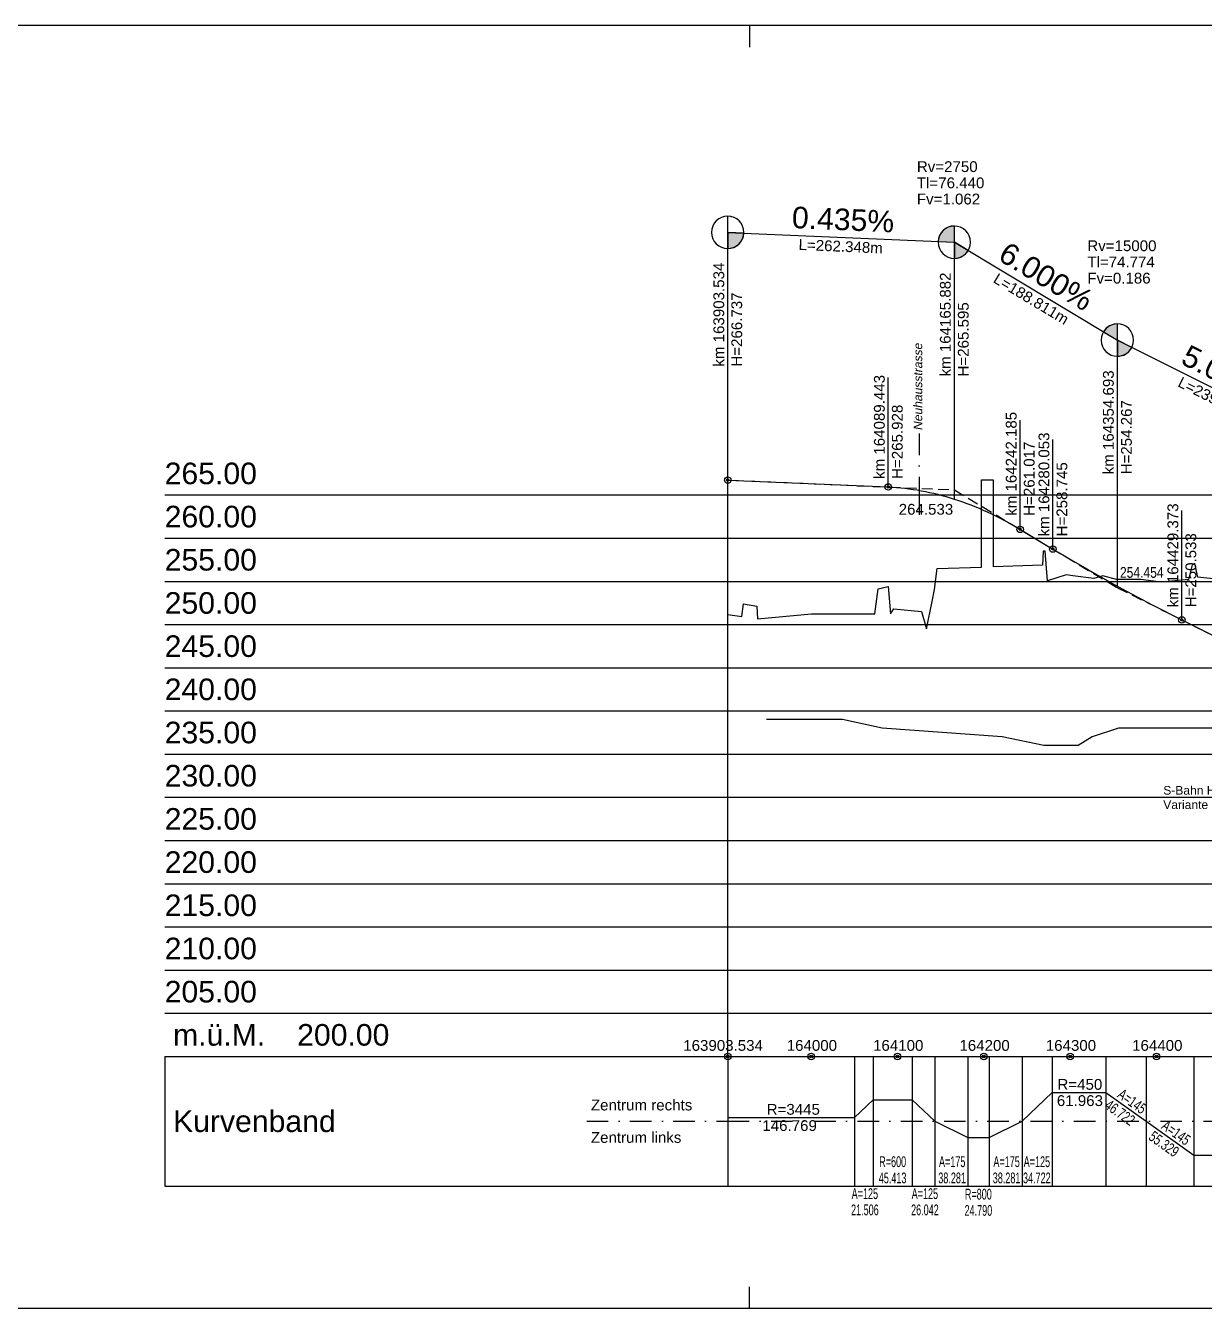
# Model space of a CAD drawing. Extents: x 2613415 to 2620765, y 1261452 to 1268028.
# Drawn here: x 2616752 to 2618116, y 1266543 to 1268028 of the extents above; entities that cross this region are included whole.
import ezdxf

# ---------------------------------------------------------------- set-up
doc = ezdxf.new("R2010")
doc.units = 0
doc.header["$LTSCALE"] = 5
doc.linetypes.add('DASHDOT', pattern=[10, 5, -2.5, 0, -2.5])
doc.linetypes.add('DASHEDX2', pattern=[3.75, 2.5, -1.25])
doc.layers.get('0').update_dxf_attribs({"color": 1, "linetype": 'CONTINUOUS'})
doc.layers.add('LÄNGSPROF__77', color=7, linetype='CONTINUOUS')
doc.layers.add('TB', color=7, linetype='CONTINUOUS')
doc.styles.add('ARIAL', font='')
doc.styles.add('HELVETICANEUE_LT_55_ROMAN', font='')
doc.styles.get("Standard").update_dxf_attribs({"font": 'MONOTXT'})
doc.styles.get('ARIAL').set_extended_font_data('Arial')
doc.styles.get('HELVETICANEUE_LT_55_ROMAN').set_extended_font_data('HelveticaNeue LT 55 Roman')
doc.linetypes.add('CADWORK_17', pattern='A,2,0,["|",STANDARD,S=6,R=170,X=3.02,Y=5.58],-2.1,-2.1,10.8', length=17)

# ---------------------------------------------------------------- blocks, each defined once
blk = doc.blocks.new('CDWK_PTTYP18')
at = {"color": 0}
for radius in [0.5, 0.2]:
    blk.add_circle((0, 0), radius, dxfattribs=at)
blk = doc.blocks.new('CDWK_PTTYP4')
h = blk.add_hatch(color=0)
edge = h.paths.add_edge_path()
edge.add_arc((0, 0), 0.5, 0, 360)
blk = doc.blocks.new('CDWK_PTTYP9')
at = {"color": 0}
for radius in [0.5, 0.167]:
    blk.add_circle((0, 0), radius, dxfattribs=at)

msp = doc.modelspace()

# ---------------------------------------------------------------- hatches: boundary and pattern name
at = {"layer": 'LÄNGSPROF__77', "linetype": 'CONTINUOUS'}
for points in [[(2617826.9, 1267776.8), (2617826.9, 1267795.6, 0.401537), (2617808.1, 1267777.6)], [(2617564.5, 1267788.2), (2617564.5, 1267769.5, 0.401537), (2617583.3, 1267787.4)], [(2617826.9, 1267776.8), (2617826.9, 1267758.1, 0.263447), (2617843, 1267767.2)], [(2618015.7, 1267663.5), (2618015.7, 1267682.3, 0.263447), (2617999.6, 1267673.2)], [(2618015.7, 1267663.5), (2618015.7, 1267644.8, 0.284079), (2618032.5, 1267655.1)]]:
    msp.add_hatch(color=1, dxfattribs=at).paths.add_polyline_path(points)

# ---------------------------------------------------------------- linework, layer by layer
at = {"layer": 'LÄNGSPROF__77', "color": 1, "linetype": 'CONTINUOUS'}
for p, q in [((2617564.5, 1267501.5), (2617564.5, 1267788.2)), ((2617564.5, 1267788.2), (2617826.9, 1267776.8)), ((2617826.9, 1267479.5), (2617826.9, 1267776.8)), ((2617826.9, 1267776.8), (2618015.7, 1267663.5)), ((2618015.7, 1267376.9), (2618015.7, 1267663.5)), ((2618015.7, 1267663.5), (2618255.6, 1267543.6)), ((2617750.4, 1267493.5), (2617750.4, 1267620.1)), ((2617903.2, 1267444.4), (2617903.2, 1267571)), ((2617941, 1267421.6), (2617941, 1267548.3)), ((2618090.4, 1267339.5), (2618090.4, 1267466.2))]:
    msp.add_line(p, q, dxfattribs=at)
at = {"layer": 'LÄNGSPROF__77', "color": 9, "linetype": 'CONTINUOUS'}
for p, q in [((2617564.5, 1266834.2), (2617564.5, 1267501.5)), ((2616912.5, 1267484.2), (2617564.5, 1267484.2)), ((2617564.5, 1267484.2), (2619447.4, 1267484.2)), ((2616912.5, 1267434.2), (2617564.5, 1267434.2)), ((2617564.5, 1267434.2), (2619447.4, 1267434.2)), ((2616912.5, 1267384.2), (2617564.5, 1267384.2)), ((2617564.5, 1267384.2), (2619447.4, 1267384.2)), ((2616912.5, 1267334.2), (2617564.5, 1267334.2)), ((2617564.5, 1267334.2), (2619447.4, 1267334.2)), ((2616912.5, 1267284.2), (2617564.5, 1267284.2)), ((2617564.5, 1267284.2), (2619447.4, 1267284.2)), ((2616912.5, 1267234.2), (2617564.5, 1267234.2)), ((2617564.5, 1267234.2), (2619447.4, 1267234.2)), ((2616912.5, 1267184.2), (2617564.5, 1267184.2)), ((2617564.5, 1267184.2), (2619447.4, 1267184.2)), ((2616912.5, 1267134.2), (2617564.5, 1267134.2)), ((2617564.5, 1267134.2), (2619447.4, 1267134.2)), ((2616912.5, 1267084.2), (2617564.5, 1267084.2)), ((2617564.5, 1267084.2), (2619447.4, 1267084.2)), ((2616912.5, 1267034.2), (2617564.5, 1267034.2)), ((2617564.5, 1267034.2), (2619447.4, 1267034.2)), ((2616912.5, 1266984.2), (2617564.5, 1266984.2)), ((2617564.5, 1266984.2), (2619447.4, 1266984.2)), ((2616912.5, 1266934.2), (2617564.5, 1266934.2)), ((2617564.5, 1266934.2), (2619447.4, 1266934.2)), ((2616912.5, 1266884.2), (2617564.5, 1266884.2)), ((2617564.5, 1266884.2), (2619447.4, 1266884.2)), ((2616912.5, 1266834.2), (2616912.5, 1266684.2)), ((2617564.5, 1266834.2), (2617564.5, 1266684.2)), ((2617711.3, 1266834.2), (2617711.3, 1266684.2)), ((2617732.8, 1266834.2), (2617732.8, 1266684.2)), ((2617778.2, 1266834.2), (2617778.2, 1266684.2)), ((2617804.3, 1266834.2), (2617804.3, 1266684.2)), ((2617842.5, 1266834.2), (2617842.5, 1266684.2)), ((2617867.3, 1266834.2), (2617867.3, 1266684.2)), ((2617905.6, 1266834.2), (2617905.6, 1266684.2)), ((2617940.3, 1266834.2), (2617940.3, 1266684.2)), ((2618002.3, 1266834.2), (2618002.3, 1266684.2)), ((2618049, 1266834.2), (2618049, 1266684.2)), ((2618104.3, 1266834.2), (2618104.3, 1266684.2)), ((2616912.5, 1266684.2), (2617564.5, 1266684.2)), ((2617564.5, 1266684.2), (2619447.4, 1266684.2))]:
    msp.add_line(p, q, dxfattribs=at)
at = {"layer": 'LÄNGSPROF__77', "color": 2, "linetype": 'CONTINUOUS'}
for p, q in [((2616912.5, 1266834.2), (2617564.5, 1266834.2)), ((2617564.5, 1266834.2), (2619447.4, 1266834.2))]:
    msp.add_line(p, q, dxfattribs=at)
at = {"layer": 'LÄNGSPROF__77', "color": 9, "linetype": 'DASHDOT'}
for p, q in [((2617401.2, 1266759.2), (2617564.5, 1266759.2)), ((2617564.5, 1266759.2), (2619370.1, 1266759.2))]:
    msp.add_line(p, q, dxfattribs=at)
at = {"layer": 'LÄNGSPROF__77', "color": 1, "linetype": 'CONTINUOUS'}
for points in [[(2617564.5, 1267769.5), (2617564.5, 1267807, 1), (2617564.5, 1267769.5, 1), (2617564.5, 1267807)], [(2617826.9, 1267758.1), (2617826.9, 1267795.6, 1), (2617826.9, 1267758.1, 1), (2617826.9, 1267795.6)], [(2618015.7, 1267644.8), (2618015.7, 1267682.3, 1), (2618015.7, 1267644.8, 1), (2618015.7, 1267682.3)]]:
    msp.add_lwpolyline(points, format="xyb", dxfattribs=at)
for points in [[(2617826.9, 1267776.8), (2617826.9, 1267795.6, 0.401537), (2617808.1, 1267777.6)], [(2617564.5, 1267788.2), (2617564.5, 1267769.5, 0.401537), (2617583.3, 1267787.4)], [(2617826.9, 1267776.8), (2617826.9, 1267758.1, 0.263447), (2617843, 1267767.2)], [(2618015.7, 1267663.5), (2618015.7, 1267682.3, 0.263447), (2617999.6, 1267673.2)], [(2618015.7, 1267663.5), (2618015.7, 1267644.8, 0.284079), (2618032.5, 1267655.1)]]:
    msp.add_lwpolyline(points, format="xyb", close=True, dxfattribs=at)
at = {"layer": 'LÄNGSPROF__77', "color": 9, "linetype": 'DASHDOT', "elevation": 2.5}
msp.add_lwpolyline([(2617786.3, 1267555.4), (2617786.3, 1267486.2), (2617786.3, 1267456.4)], dxfattribs=at)
at = {"layer": 'LÄNGSPROF__77', "color": 1, "linetype": 'DASHEDX2'}
msp.add_lwpolyline([(2617564.5, 1267501.5), (2617826.9, 1267490.1), (2618015.7, 1267376.9), (2618255.6, 1267256.9), (2618538.2, 1267059.1), (2619035.1, 1266984.5), (2619370.1, 1266967.8)], dxfattribs=at)
at = {"layer": 'LÄNGSPROF__77', "color": 36, "linetype": 'CONTINUOUS'}
msp.add_lwpolyline([(2617858.3, 1267400.7), (2617858.3, 1267501.6), (2617871.8, 1267501.6), (2617871.8, 1267401.2)], dxfattribs=at)
at = {"layer": 'LÄNGSPROF__77', "color": 4, "linetype": 'CONTINUOUS'}
msp.add_lwpolyline([(2617564.5, 1266763.5), (2617711.3, 1266763.5), (2617732.8, 1266784.1), (2617778.2, 1266784.1), (2617804.3, 1266759.2), (2617842.5, 1266740.5), (2617867.3, 1266740.5), (2617905.6, 1266759.2), (2617940.3, 1266792.4), (2618002.3, 1266792.4), (2618049, 1266759.2), (2618104.3, 1266719.8), (2618336.7, 1266719.8), (2618371.5, 1266753.2), (2618870.2, 1266753.2), (2618934.2, 1266729.3), (2619037.2, 1266729.3), (2619067.2, 1266740.5), (2619158.7, 1266740.5), (2619253.2, 1266759.2), (2619347.3, 1266777.8), (2619370.1, 1266777.8)], dxfattribs=at)
at = {"layer": 'LÄNGSPROF__77', "color": 1, "linetype": 'CONTINUOUS'}
msp.add_polyline3d([(2617564.5, 1267501.5, 266.7), (2617750.4, 1267493.5, 0), (2617755.2, 1267493.2, 0), (2617760, 1267492.9, 0), (2617764.8, 1267492.5, 0), (2617769.5, 1267492, 0), (2617774.3, 1267491.4, 0), (2617779.1, 1267490.7, 0), (2617783.9, 1267490, 0), (2617788.6, 1267489.1, 0), (2617793.4, 1267488.2, 0), (2617798.2, 1267487.2, 0), (2617803, 1267486.2, 0), (2617807.7, 1267485, 0), (2617812.5, 1267483.8, 0), (2617817.3, 1267482.4, 0), (2617822.1, 1267481, 0), (2617826.8, 1267479.5, 0), (2617831.6, 1267477.9, 0), (2617836.4, 1267476.3, 0), (2617841.2, 1267474.5, 0), (2617845.9, 1267472.7, 0), (2617850.7, 1267470.8, 0), (2617855.5, 1267468.8, 0), (2617860.3, 1267466.7, 0), (2617865, 1267464.6, 0), (2617869.8, 1267462.4, 0), (2617874.6, 1267460, 0), (2617879.3, 1267457.6, 0), (2617884.1, 1267455.1, 0), (2617888.9, 1267452.6, 0), (2617893.6, 1267449.9, 0), (2617898.4, 1267447.2, 0), (2617903.2, 1267444.4, 0), (2617941, 1267421.6, 0), (2617952.5, 1267414.8, 0), (2617964, 1267408, 0), (2617975.5, 1267401.4, 0), (2617987, 1267394.8, 0), (2617998.5, 1267388.3, 0), (2618010, 1267381.9, 0), (2618021.4, 1267375.6, 0), (2618032.9, 1267369.3, 0), (2618044.4, 1267363.2, 0), (2618055.9, 1267357.1, 0), (2618067.4, 1267351.2, 0), (2618078.9, 1267345.3, 0), (2618090.4, 1267339.5, 0), (2618176, 1267296.7, 0)], dxfattribs=at)
at = {"layer": 'LÄNGSPROF__77', "color": 36, "linetype": 'CONTINUOUS'}
for points in [[(2618161.9, 1267383.3, 0), (2618108.8, 1267389, 0), (2618105.5, 1267404.7, 0), (2618102.4, 1267403.3, 0), (2618098.1, 1267386.2, 0), (2618066.4, 1267383.3, 0), (2618043, 1267386.2, 0), (2618024.8, 1267386.2, 0), (2618014.7, 1267386.2, 0), (2617999, 1267390.5, 0), (2617988.3, 1267387.6, 0), (2617964.1, 1267390.5, 0), (2617956.5, 1267391.9, 0), (2617934.9, 1267384.8, 0), (2617931.9, 1267419, 0), (2617929.8, 1267419, 0), (2617929.1, 1267403.1, 3), (2617871.8, 1267401.2, 3)], [(2617564.5, 1267345.8, 0), (2617580.9, 1267343.7, 0), (2617582.6, 1267358.2, 0), (2617598.2, 1267355.3, 0), (2617598.8, 1267340.9, 0), (2617661.6, 1267346.6, 0), (2617734.8, 1267346.6, 0), (2617738.6, 1267375.5, 0), (2617750.4, 1267378.3, 0), (2617753, 1267346.6, 0), (2617757, 1267352.4, 0), (2617789, 1267349.5, 0), (2617794.5, 1267329.3, 0), (2617801.4, 1267361, 0), (2617804, 1267374.8, 0), (2617806.9, 1267399, 3), (2617858.3, 1267400.7, 3)]]:
    msp.add_polyline3d(points, dxfattribs=at)
at = {"layer": 'LÄNGSPROF__77', "color": 251, "linetype": 'CADWORK_17', "ltscale": 0.25}
msp.add_polyline3d([(2619370.1, 1267209.1, 237.5), (2619107.8, 1267214.2, 238), (2619098.9, 1267214.2, 238), (2618819.6, 1267204.2, 237), (2618763.4, 1267194.2, 236), (2618570, 1267194.2, 236), (2618364.2, 1267204.2, 237), (2618219.4, 1267214.2, 238), (2618016.9, 1267214.2, 238), (2617986.4, 1267204.2, 237), (2617970.4, 1267194.2, 236), (2617930.4, 1267194.2, 236), (2617882.3, 1267204.2, 237), (2617743.4, 1267214.2, 238), (2617697.2, 1267224.2, 239), (2617609.3, 1267224.2, 239)], dxfattribs=at)
at = {"layer": 'TB', "color": 7, "linetype": 'CONTINUOUS'}
for p, q in [((2617589.6, 1268027.6, 3), (2617589.6, 1268002.6, 3)), ((2617589.6, 1266542.6, 3), (2617589.6, 1266567.6, 3))]:
    msp.add_line(p, q, dxfattribs=at)
at = {"layer": 'TB', "color": 7, "linetype": 'CONTINUOUS', "elevation": 3}
msp.add_lwpolyline([(2616539.6, 1266542.6), (2620739.6, 1266542.6), (2620739.6, 1268027.6), (2616539.6, 1268027.6), (2616539.6, 1266542.6)], dxfattribs=at)

# ---------------------------------------------------------------- block references
at = {"layer": 'LÄNGSPROF__77', "color": 1, "xscale": 7.5, "yscale": 7.5}
for p in [(2617564.5, 1267501.5, 266.7), (2617750.4, 1267493.5, 265.9), (2617903.2, 1267444.4, 261), (2617941, 1267421.6, 258.7), (2618090.4, 1267339.5, 250.5)]:
    msp.add_blockref('CDWK_PTTYP9', p, dxfattribs=at)
at = {"layer": 'LÄNGSPROF__77', "color": 190, "xscale": 1.59999996, "yscale": 1.59999996}
msp.add_blockref('CDWK_PTTYP4', (2617564.5, 1267501.5, 266.7), dxfattribs=at)
at = {"layer": 'LÄNGSPROF__77', "color": 9, "xscale": 7.5, "yscale": 7.5}
for p in [(2617564.5, 1266834.2), (2617661, 1266834.2), (2617761, 1266834.2), (2617861, 1266834.2), (2617961, 1266834.2), (2618061, 1266834.2)]:
    msp.add_blockref('CDWK_PTTYP18', p, dxfattribs=at)

# ---------------------------------------------------------------- texts
at = {"layer": 'LÄNGSPROF__77', "color": 1, "style": 'ARIAL'}
for s, p in [('Rv=2750', (2617783.5, 1267858.1)), ('Tl=76.440', (2617783.5, 1267839.3)), ('Fv=1.062', (2617783.5, 1267820.6)), ('Rv=15000', (2617980.9, 1267766.5)), ('Tl=74.774', (2617980.9, 1267747.8)), ('Fv=0.186', (2617980.9, 1267729)), ('264.533', (2617762.5, 1267461.4))]:
    msp.add_text(s, height=12.5, dxfattribs=at).set_placement(p)
for s, height, rotation, p in [('0.435%', 25, 357.5092, (2617638.4, 1267793.3)), ('L=262.348m', 12.5, 357.5092, (2617646.3, 1267768)), ('6.000%', 25, 329.0362, (2617876.1, 1267757)), ('km 163903.534', 12.5, 90, (2617560.4, 1267632.8)), ('km 164165.882', 12.5, 90, (2617822.7, 1267621.4)), ('L=188.811m', 12.5, 329.0362, (2617870.9, 1267731)), ('H=266.737', 12.5, 90, (2617581.2, 1267632.8)), ('H=265.595', 12.5, 90, (2617843.5, 1267621.4)), ('5.000%', 25, 333.4349, (2618087.7, 1267636.8)), ('km 164354.693', 12.5, 90, (2618011.5, 1267508.1)), ('km 164089.443', 12.5, 90, (2617746.3, 1267502.8)), ('L=239.894m', 12.5, 333.4349, (2618084.6, 1267610.4)), ('H=265.928', 12.5, 90, (2617767.1, 1267502.8)), ('H=254.267', 12.5, 90, (2618032.4, 1267508.1)), ('km 164242.185', 12.5, 90, (2617899, 1267460.1)), ('km 164280.053', 12.5, 90, (2617936.9, 1267436.2)), ('H=261.017', 12.5, 90, (2617919.8, 1267460.1)), ('H=258.745', 12.5, 90, (2617957.7, 1267436.2)), ('km 164429.373', 12.5, 90, (2618086.2, 1267354.1)), ('H=250.533', 12.5, 90, (2618107, 1267354.1))]:
    msp.add_text(s, height=height, rotation=rotation, dxfattribs=at).set_placement(p)
at = {"layer": 'LÄNGSPROF__77', "color": 9, "style": 'HELVETICANEUE_LT_55_ROMAN', "oblique": 10}
msp.add_text('Neuhausstrasse', height=10, rotation=90, dxfattribs=at).set_placement((2617789.7, 1267558.8))
at = {"layer": 'LÄNGSPROF__77', "color": 5, "style": 'ARIAL'}
for s, height, p in [('265.00', 25, (2616912.5, 1267496.7)), ('260.00', 25, (2616912.5, 1267446.7)), ('255.00', 25, (2616912.5, 1267396.7)), ('250.00', 25, (2616912.5, 1267346.7)), ('245.00', 25, (2616912.5, 1267296.7)), ('240.00', 25, (2616912.5, 1267246.7)), ('235.00', 25, (2616912.5, 1267196.7)), ('230.00', 25, (2616912.5, 1267146.7)), ('225.00', 25, (2616912.5, 1267096.7)), ('220.00', 25, (2616912.5, 1267046.7)), ('215.00', 25, (2616912.5, 1266996.7)), ('210.00', 25, (2616912.5, 1266946.7)), ('205.00', 25, (2616912.5, 1266896.7)), (' m.ü.M.', 25, (2616912.5, 1266846.7)), ('200.00', 25, (2617065.9, 1266846.7)), ('163903.534', 12.5, (2617513, 1266840.7)), ('164000', 12.5, (2617632.8, 1266840.7)), ('164100', 12.5, (2617732.8, 1266840.7)), ('164200', 12.5, (2617832.8, 1266840.7)), ('164300', 12.5, (2617932.8, 1266840.7)), ('164400', 12.5, (2618032.8, 1266840.7)), (' Kurvenband', 25, (2616912.5, 1266746.7))]:
    msp.add_text(s, height=height, dxfattribs=at).set_placement(p)
at = {"layer": 'LÄNGSPROF__77', "color": 1, "style": 'ARIAL', "width": 0.8}
msp.add_text('254.454', height=12.5, dxfattribs=at).set_placement((2618018.7, 1267388.3))
at = {"layer": 'LÄNGSPROF__77', "color": 9, "style": 'ARIAL'}
for s, p in [('R=450', (2617946.3, 1266795.6)), (' Zentrum rechts', (2617401.2, 1266771.7)), ('R=3445', (2617609.6, 1266766.7)), ('61.963', (2617945.6, 1266776.8)), ('146.769', (2617604.6, 1266747.9)), (' Zentrum links', (2617401.2, 1266734.2))]:
    msp.add_text(s, height=12.5, dxfattribs=at).set_placement(p)
at = {"layer": 'LÄNGSPROF__77', "color": 9, "style": 'ARIAL', "width": 0.7}
for s, p in [('A=145', (2618014.6, 1266787.5)), ('46.722', (2617999.9, 1266775)), ('A=145', (2618065.6, 1266751.2)), ('55.329', (2618050.9, 1266738.6))]:
    msp.add_text(s, height=12.5, rotation=324.5623, dxfattribs=at).set_placement(p)
at = {"layer": 'LÄNGSPROF__77', "color": 9, "style": 'ARIAL', "width": 0.6}
for s, p in [('R=600', (2617739.9, 1266706.1)), ('A=175', (2617809.1, 1266706.1)), ('A=175', (2617872.1, 1266706.1)), ('A=125', (2617907.2, 1266706.1)), ('45.413', (2617739.4, 1266687.3)), ('38.281', (2617808.3, 1266687.3)), ('38.281', (2617871.4, 1266687.3)), ('34.722', (2617906.4, 1266687.3)), ('A=125', (2617708, 1266669.1)), ('A=125', (2617777.5, 1266669.1)), ('R=800', (2617839.1, 1266668.5)), ('21.506', (2617707.3, 1266650.3)), ('26.042', (2617776.8, 1266650.3)), ('24.790', (2617838.7, 1266649.7))]:
    msp.add_text(s, height=12.5, dxfattribs=at).set_placement(p)
at = {"layer": 'LÄNGSPROF__77', "color": 4, "insert": (2618068.8, 1267147.3), "char_height": 10, "width": 113.586, "attachment_point": 1}
msp.add_mtext('\\fArial|b0|i0|c0|p18;\\H10;\\W1;\\C220;S-Bahn Herzstück \\PVariante Hoch', dxfattribs=at)

doc.saveas('drawing.dxf')
